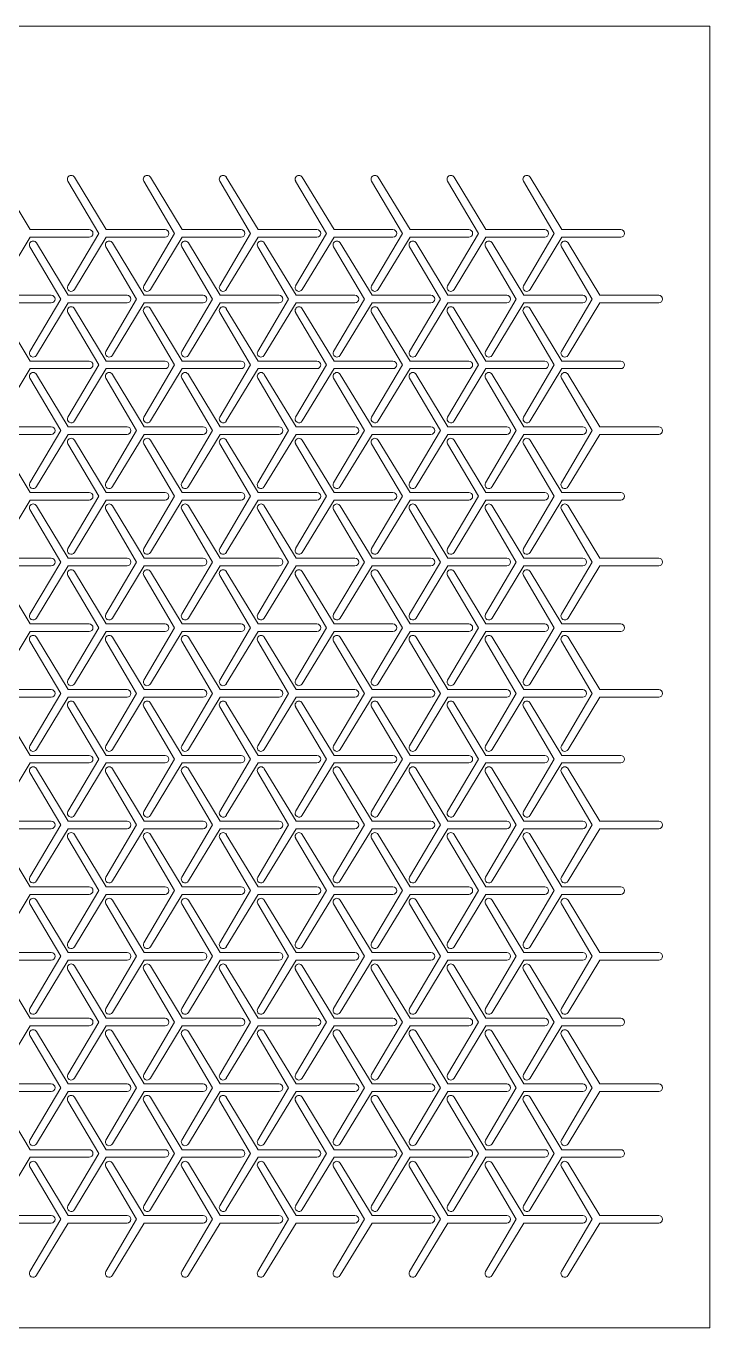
# Model space of a CAD drawing. Header units: metres. Extents: x 0 to 178, y 0 to 172.
# Drawn here: x 87.4 to 177.5, y 0 to 171.6 of the extents above; entities that cross this region are included whole.
import ezdxf

# ---------------------------------------------------------------- set-up
doc = ezdxf.new("R2010")
doc.units = ezdxf.units.M
doc.layers.add('TOP', color=1, linetype='Continuous', lineweight=0)

msp = doc.modelspace()

# ---------------------------------------------------------------- linework, layer by layer
at = {"layer": 'TOP'}
for p, q in [((0, 171.55), (177.5, 171.55)), ((177.5, 171.55), (177.5, 0)), ((88, 144.73), (83.81, 151.63)), ((92.94, 151.13), (97, 144.23)), ((98, 144.73), (93.81, 151.63)), ((102.94, 151.13), (107, 144.23)), ((108, 144.73), (103.81, 151.63)), ((112.94, 151.13), (117, 144.23)), ((118, 144.73), (113.81, 151.63)), ((122.94, 151.13), (127, 144.23)), ((128, 144.73), (123.81, 151.63)), ((132.94, 151.13), (137, 144.23)), ((138, 144.73), (133.81, 151.63)), ((142.94, 151.13), (147, 144.23)), ((148, 144.73), (143.81, 151.63)), ((152.94, 151.13), (157, 144.23)), ((158, 144.73), (153.81, 151.63)), ((95.75, 144.73), (88, 144.73)), ((97, 144.23), (92.94, 137.34)), ((105.75, 144.73), (98, 144.73)), ((107, 144.23), (102.94, 137.34)), ((115.75, 144.73), (108, 144.73)), ((117, 144.23), (112.94, 137.34)), ((125.75, 144.73), (118, 144.73)), ((127, 144.23), (122.94, 137.34)), ((135.75, 144.73), (128, 144.73)), ((137, 144.23), (132.94, 137.34)), ((145.75, 144.73), (138, 144.73)), ((147, 144.23), (142.94, 137.34)), ((155.75, 144.73), (148, 144.73)), ((157, 144.23), (152.94, 137.34)), ((165.75, 144.73), (158, 144.73)), ((83.81, 136.84), (88, 143.73)), ((87.94, 142.47), (92, 135.57)), ((88, 143.73), (95.75, 143.73)), ((93, 136.07), (88.81, 142.97)), ((93.81, 136.84), (98, 143.73)), ((97.94, 142.47), (102, 135.57)), ((98, 143.73), (105.75, 143.73)), ((103, 136.07), (98.81, 142.97)), ((103.81, 136.84), (108, 143.73)), ((107.94, 142.47), (112, 135.57)), ((108, 143.73), (115.75, 143.73)), ((113, 136.07), (108.81, 142.97)), ((113.81, 136.84), (118, 143.73)), ((117.94, 142.47), (122, 135.57)), ((118, 143.73), (125.75, 143.73)), ((123, 136.07), (118.81, 142.97)), ((123.81, 136.84), (128, 143.73)), ((127.94, 142.47), (132, 135.57)), ((128, 143.73), (135.75, 143.73)), ((133, 136.07), (128.81, 142.97)), ((133.81, 136.84), (138, 143.73)), ((137.94, 142.47), (142, 135.57)), ((138, 143.73), (145.75, 143.73)), ((143, 136.07), (138.81, 142.97)), ((143.81, 136.84), (148, 143.73)), ((147.94, 142.47), (152, 135.57)), ((148, 143.73), (155.75, 143.73)), ((153, 136.07), (148.81, 142.97)), ((153.81, 136.84), (158, 143.73)), ((157.94, 142.47), (162, 135.57)), ((158, 143.73), (165.75, 143.73)), ((163, 136.07), (158.81, 142.97)), ((90.75, 136.07), (83, 136.07)), ((92, 135.57), (87.94, 128.68)), ((100.75, 136.07), (93, 136.07)), ((102, 135.57), (97.94, 128.68)), ((110.75, 136.07), (103, 136.07)), ((112, 135.57), (107.94, 128.68)), ((120.75, 136.07), (113, 136.07)), ((122, 135.57), (117.94, 128.68)), ((130.75, 136.07), (123, 136.07)), ((132, 135.57), (127.94, 128.68)), ((140.75, 136.07), (133, 136.07)), ((142, 135.57), (137.94, 128.68)), ((150.75, 136.07), (143, 136.07)), ((152, 135.57), (147.94, 128.68)), ((160.75, 136.07), (153, 136.07)), ((162, 135.57), (157.94, 128.68)), ((170.75, 136.07), (163, 136.07)), ((83, 135.07), (90.75, 135.07)), ((88, 127.41), (83.81, 134.31)), ((88.81, 128.18), (93, 135.07)), ((93, 135.07), (100.75, 135.07)), ((98, 127.41), (93.81, 134.31)), ((98.81, 128.18), (103, 135.07)), ((103, 135.07), (110.75, 135.07)), ((108, 127.41), (103.81, 134.31)), ((108.81, 128.18), (113, 135.07)), ((113, 135.07), (120.75, 135.07)), ((118, 127.41), (113.81, 134.31)), ((118.81, 128.18), (123, 135.07)), ((123, 135.07), (130.75, 135.07)), ((128, 127.41), (123.81, 134.31)), ((128.81, 128.18), (133, 135.07)), ((133, 135.07), (140.75, 135.07)), ((138, 127.41), (133.81, 134.31)), ((138.81, 128.18), (143, 135.07)), ((143, 135.07), (150.75, 135.07)), ((148, 127.41), (143.81, 134.31)), ((148.81, 128.18), (153, 135.07)), ((153, 135.07), (160.75, 135.07)), ((158, 127.41), (153.81, 134.31)), ((158.81, 128.18), (163, 135.07)), ((163, 135.07), (170.75, 135.07)), ((92.94, 133.81), (97, 126.91)), ((102.94, 133.81), (107, 126.91)), ((112.94, 133.81), (117, 126.91)), ((122.94, 133.81), (127, 126.91)), ((132.94, 133.81), (137, 126.91)), ((142.94, 133.81), (147, 126.91)), ((152.94, 133.81), (157, 126.91)), ((95.75, 127.41), (88, 127.41)), ((105.75, 127.41), (98, 127.41)), ((115.75, 127.41), (108, 127.41)), ((125.75, 127.41), (118, 127.41)), ((135.75, 127.41), (128, 127.41)), ((145.75, 127.41), (138, 127.41)), ((155.75, 127.41), (148, 127.41)), ((165.75, 127.41), (158, 127.41)), ((83.81, 119.52), (88, 126.41)), ((88, 126.41), (95.75, 126.41)), ((93, 118.75), (88.81, 125.65)), ((97, 126.91), (92.94, 120.02)), ((93.81, 119.52), (98, 126.41)), ((98, 126.41), (105.75, 126.41)), ((103, 118.75), (98.81, 125.65)), ((107, 126.91), (102.94, 120.02)), ((103.81, 119.52), (108, 126.41)), ((108, 126.41), (115.75, 126.41)), ((113, 118.75), (108.81, 125.65)), ((117, 126.91), (112.94, 120.02)), ((113.81, 119.52), (118, 126.41)), ((118, 126.41), (125.75, 126.41)), ((123, 118.75), (118.81, 125.65)), ((127, 126.91), (122.94, 120.02)), ((123.81, 119.52), (128, 126.41)), ((128, 126.41), (135.75, 126.41)), ((133, 118.75), (128.81, 125.65)), ((137, 126.91), (132.94, 120.02)), ((133.81, 119.52), (138, 126.41)), ((138, 126.41), (145.75, 126.41)), ((143, 118.75), (138.81, 125.65)), ((147, 126.91), (142.94, 120.02)), ((143.81, 119.52), (148, 126.41)), ((148, 126.41), (155.75, 126.41)), ((153, 118.75), (148.81, 125.65)), ((157, 126.91), (152.94, 120.02)), ((153.81, 119.52), (158, 126.41)), ((158, 126.41), (165.75, 126.41)), ((163, 118.75), (158.81, 125.65)), ((87.94, 125.15), (92, 118.25)), ((97.94, 125.15), (102, 118.25)), ((107.94, 125.15), (112, 118.25)), ((117.94, 125.15), (122, 118.25)), ((127.94, 125.15), (132, 118.25)), ((137.94, 125.15), (142, 118.25)), ((147.94, 125.15), (152, 118.25)), ((157.94, 125.15), (162, 118.25)), ((90.75, 118.75), (83, 118.75)), ((100.75, 118.75), (93, 118.75)), ((110.75, 118.75), (103, 118.75)), ((120.75, 118.75), (113, 118.75)), ((130.75, 118.75), (123, 118.75)), ((140.75, 118.75), (133, 118.75)), ((150.75, 118.75), (143, 118.75)), ((160.75, 118.75), (153, 118.75)), ((170.75, 118.75), (163, 118.75)), ((83, 117.75), (90.75, 117.75)), ((88, 110.09), (83.81, 116.99)), ((92, 118.25), (87.94, 111.36)), ((88.81, 110.86), (93, 117.75)), ((93, 117.75), (100.75, 117.75)), ((98, 110.09), (93.81, 116.99)), ((102, 118.25), (97.94, 111.36)), ((98.81, 110.86), (103, 117.75)), ((103, 117.75), (110.75, 117.75)), ((108, 110.09), (103.81, 116.99)), ((112, 118.25), (107.94, 111.36)), ((108.81, 110.86), (113, 117.75)), ((113, 117.75), (120.75, 117.75)), ((118, 110.09), (113.81, 116.99)), ((122, 118.25), (117.94, 111.36)), ((118.81, 110.86), (123, 117.75)), ((123, 117.75), (130.75, 117.75)), ((128, 110.09), (123.81, 116.99)), ((132, 118.25), (127.94, 111.36)), ((128.81, 110.86), (133, 117.75)), ((133, 117.75), (140.75, 117.75)), ((138, 110.09), (133.81, 116.99)), ((142, 118.25), (137.94, 111.36)), ((138.81, 110.86), (143, 117.75)), ((143, 117.75), (150.75, 117.75)), ((148, 110.09), (143.81, 116.99)), ((152, 118.25), (147.94, 111.36)), ((148.81, 110.86), (153, 117.75)), ((153, 117.75), (160.75, 117.75)), ((158, 110.09), (153.81, 116.99)), ((162, 118.25), (157.94, 111.36)), ((158.81, 110.86), (163, 117.75)), ((163, 117.75), (170.75, 117.75)), ((92.94, 116.49), (97, 109.59)), ((102.94, 116.49), (107, 109.59)), ((112.94, 116.49), (117, 109.59)), ((122.94, 116.49), (127, 109.59)), ((132.94, 116.49), (137, 109.59)), ((142.94, 116.49), (147, 109.59)), ((152.94, 116.49), (157, 109.59)), ((95.75, 110.09), (88, 110.09)), ((105.75, 110.09), (98, 110.09)), ((115.75, 110.09), (108, 110.09)), ((125.75, 110.09), (118, 110.09)), ((135.75, 110.09), (128, 110.09)), ((145.75, 110.09), (138, 110.09)), ((155.75, 110.09), (148, 110.09)), ((165.75, 110.09), (158, 110.09)), ((83.81, 102.2), (88, 109.09)), ((88, 109.09), (95.75, 109.09)), ((93, 101.43), (88.81, 108.33)), ((97, 109.59), (92.94, 102.7)), ((93.81, 102.2), (98, 109.09)), ((98, 109.09), (105.75, 109.09)), ((103, 101.43), (98.81, 108.33)), ((107, 109.59), (102.94, 102.7)), ((103.81, 102.2), (108, 109.09)), ((108, 109.09), (115.75, 109.09)), ((113, 101.43), (108.81, 108.33)), ((117, 109.59), (112.94, 102.7)), ((113.81, 102.2), (118, 109.09)), ((118, 109.09), (125.75, 109.09)), ((123, 101.43), (118.81, 108.33)), ((127, 109.59), (122.94, 102.7)), ((123.81, 102.2), (128, 109.09)), ((128, 109.09), (135.75, 109.09)), ((133, 101.43), (128.81, 108.33)), ((137, 109.59), (132.94, 102.7)), ((133.81, 102.2), (138, 109.09)), ((138, 109.09), (145.75, 109.09)), ((143, 101.43), (138.81, 108.33)), ((147, 109.59), (142.94, 102.7)), ((143.81, 102.2), (148, 109.09)), ((148, 109.09), (155.75, 109.09)), ((153, 101.43), (148.81, 108.33)), ((157, 109.59), (152.94, 102.7)), ((153.81, 102.2), (158, 109.09)), ((158, 109.09), (165.75, 109.09)), ((163, 101.43), (158.81, 108.33)), ((87.94, 107.83), (92, 100.93)), ((97.94, 107.83), (102, 100.93)), ((107.94, 107.83), (112, 100.93)), ((117.94, 107.83), (122, 100.93)), ((127.94, 107.83), (132, 100.93)), ((137.94, 107.83), (142, 100.93)), ((147.94, 107.83), (152, 100.93)), ((157.94, 107.83), (162, 100.93)), ((90.75, 101.43), (83, 101.43)), ((100.75, 101.43), (93, 101.43)), ((110.75, 101.43), (103, 101.43)), ((120.75, 101.43), (113, 101.43)), ((130.75, 101.43), (123, 101.43)), ((140.75, 101.43), (133, 101.43)), ((150.75, 101.43), (143, 101.43)), ((160.75, 101.43), (153, 101.43)), ((170.75, 101.43), (163, 101.43)), ((83, 100.43), (90.75, 100.43)), ((88, 92.77), (83.81, 99.67)), ((92, 100.93), (87.94, 94.04)), ((88.81, 93.54), (93, 100.43)), ((93, 100.43), (100.75, 100.43)), ((98, 92.77), (93.81, 99.67)), ((102, 100.93), (97.94, 94.04)), ((98.81, 93.54), (103, 100.43)), ((103, 100.43), (110.75, 100.43)), ((108, 92.77), (103.81, 99.67)), ((112, 100.93), (107.94, 94.04)), ((108.81, 93.54), (113, 100.43)), ((113, 100.43), (120.75, 100.43)), ((118, 92.77), (113.81, 99.67)), ((122, 100.93), (117.94, 94.04)), ((118.81, 93.54), (123, 100.43)), ((123, 100.43), (130.75, 100.43)), ((128, 92.77), (123.81, 99.67)), ((132, 100.93), (127.94, 94.04)), ((128.81, 93.54), (133, 100.43)), ((133, 100.43), (140.75, 100.43)), ((138, 92.77), (133.81, 99.67)), ((142, 100.93), (137.94, 94.04)), ((138.81, 93.54), (143, 100.43)), ((143, 100.43), (150.75, 100.43)), ((148, 92.77), (143.81, 99.67)), ((152, 100.93), (147.94, 94.04)), ((148.81, 93.54), (153, 100.43)), ((153, 100.43), (160.75, 100.43)), ((158, 92.77), (153.81, 99.67)), ((162, 100.93), (157.94, 94.04)), ((158.81, 93.54), (163, 100.43)), ((163, 100.43), (170.75, 100.43)), ((92.94, 99.17), (97, 92.27)), ((102.94, 99.17), (107, 92.27)), ((112.94, 99.17), (117, 92.27)), ((122.94, 99.17), (127, 92.27)), ((132.94, 99.17), (137, 92.27)), ((142.94, 99.17), (147, 92.27)), ((152.94, 99.17), (157, 92.27)), ((95.75, 92.77), (88, 92.77)), ((105.75, 92.77), (98, 92.77)), ((115.75, 92.77), (108, 92.77)), ((125.75, 92.77), (118, 92.77)), ((135.75, 92.77), (128, 92.77)), ((145.75, 92.77), (138, 92.77)), ((155.75, 92.77), (148, 92.77)), ((165.75, 92.77), (158, 92.77)), ((83.81, 84.88), (88, 91.77)), ((88, 91.77), (95.75, 91.77)), ((93, 84.11), (88.81, 91.01)), ((97, 92.27), (92.94, 85.38)), ((93.81, 84.88), (98, 91.77)), ((98, 91.77), (105.75, 91.77)), ((103, 84.11), (98.81, 91.01)), ((107, 92.27), (102.94, 85.38)), ((103.81, 84.88), (108, 91.77)), ((108, 91.77), (115.75, 91.77)), ((113, 84.11), (108.81, 91.01)), ((117, 92.27), (112.94, 85.38)), ((113.81, 84.88), (118, 91.77)), ((118, 91.77), (125.75, 91.77)), ((123, 84.11), (118.81, 91.01)), ((127, 92.27), (122.94, 85.38)), ((123.81, 84.88), (128, 91.77)), ((128, 91.77), (135.75, 91.77)), ((133, 84.11), (128.81, 91.01)), ((137, 92.27), (132.94, 85.38)), ((133.81, 84.88), (138, 91.77)), ((138, 91.77), (145.75, 91.77)), ((143, 84.11), (138.81, 91.01)), ((147, 92.27), (142.94, 85.38)), ((143.81, 84.88), (148, 91.77)), ((148, 91.77), (155.75, 91.77)), ((153, 84.11), (148.81, 91.01)), ((157, 92.27), (152.94, 85.38)), ((153.81, 84.88), (158, 91.77)), ((158, 91.77), (165.75, 91.77)), ((163, 84.11), (158.81, 91.01)), ((87.94, 90.51), (92, 83.61)), ((97.94, 90.51), (102, 83.61)), ((107.94, 90.51), (112, 83.61)), ((117.94, 90.51), (122, 83.61)), ((127.94, 90.51), (132, 83.61)), ((137.94, 90.51), (142, 83.61)), ((147.94, 90.51), (152, 83.61)), ((157.94, 90.51), (162, 83.61)), ((90.75, 84.11), (83, 84.11)), ((100.75, 84.11), (93, 84.11)), ((110.75, 84.11), (103, 84.11)), ((120.75, 84.11), (113, 84.11)), ((130.75, 84.11), (123, 84.11)), ((140.75, 84.11), (133, 84.11)), ((150.75, 84.11), (143, 84.11)), ((160.75, 84.11), (153, 84.11)), ((170.75, 84.11), (163, 84.11)), ((83, 83.11), (90.75, 83.11)), ((88, 75.45), (83.81, 82.35)), ((92, 83.61), (87.94, 76.72)), ((88.81, 76.22), (93, 83.11)), ((93, 83.11), (100.75, 83.11)), ((98, 75.45), (93.81, 82.35)), ((102, 83.61), (97.94, 76.72)), ((98.81, 76.22), (103, 83.11)), ((103, 83.11), (110.75, 83.11)), ((108, 75.45), (103.81, 82.35)), ((112, 83.61), (107.94, 76.72)), ((108.81, 76.22), (113, 83.11)), ((113, 83.11), (120.75, 83.11)), ((118, 75.45), (113.81, 82.35)), ((122, 83.61), (117.94, 76.72)), ((118.81, 76.22), (123, 83.11)), ((123, 83.11), (130.75, 83.11)), ((128, 75.45), (123.81, 82.35)), ((132, 83.61), (127.94, 76.72)), ((128.81, 76.22), (133, 83.11)), ((133, 83.11), (140.75, 83.11)), ((138, 75.45), (133.81, 82.35)), ((142, 83.61), (137.94, 76.72)), ((138.81, 76.22), (143, 83.11)), ((143, 83.11), (150.75, 83.11)), ((148, 75.45), (143.81, 82.35)), ((152, 83.61), (147.94, 76.72)), ((148.81, 76.22), (153, 83.11)), ((153, 83.11), (160.75, 83.11)), ((158, 75.45), (153.81, 82.35)), ((162, 83.61), (157.94, 76.72)), ((158.81, 76.22), (163, 83.11)), ((163, 83.11), (170.75, 83.11)), ((92.94, 81.85), (97, 74.95)), ((102.94, 81.85), (107, 74.95)), ((112.94, 81.85), (117, 74.95)), ((122.94, 81.85), (127, 74.95)), ((132.94, 81.85), (137, 74.95)), ((142.94, 81.85), (147, 74.95)), ((152.94, 81.85), (157, 74.95)), ((83.81, 67.56), (88, 74.45)), ((95.75, 75.45), (88, 75.45)), ((88, 74.45), (95.75, 74.45)), ((97, 74.95), (92.94, 68.06)), ((93.81, 67.56), (98, 74.45)), ((105.75, 75.45), (98, 75.45)), ((98, 74.45), (105.75, 74.45)), ((107, 74.95), (102.94, 68.06)), ((103.81, 67.56), (108, 74.45)), ((115.75, 75.45), (108, 75.45)), ((108, 74.45), (115.75, 74.45)), ((117, 74.95), (112.94, 68.06)), ((113.81, 67.56), (118, 74.45)), ((125.75, 75.45), (118, 75.45)), ((118, 74.45), (125.75, 74.45)), ((127, 74.95), (122.94, 68.06)), ((123.81, 67.56), (128, 74.45)), ((135.75, 75.45), (128, 75.45)), ((128, 74.45), (135.75, 74.45)), ((137, 74.95), (132.94, 68.06)), ((133.81, 67.56), (138, 74.45)), ((145.75, 75.45), (138, 75.45)), ((138, 74.45), (145.75, 74.45)), ((147, 74.95), (142.94, 68.06)), ((143.81, 67.56), (148, 74.45)), ((155.75, 75.45), (148, 75.45)), ((148, 74.45), (155.75, 74.45)), ((157, 74.95), (152.94, 68.06)), ((153.81, 67.56), (158, 74.45)), ((165.75, 75.45), (158, 75.45)), ((158, 74.45), (165.75, 74.45)), ((87.94, 73.19), (92, 66.29)), ((93, 66.79), (88.81, 73.69)), ((97.94, 73.19), (102, 66.29)), ((103, 66.79), (98.81, 73.69)), ((107.94, 73.19), (112, 66.29)), ((113, 66.79), (108.81, 73.69)), ((117.94, 73.19), (122, 66.29)), ((123, 66.79), (118.81, 73.69)), ((127.94, 73.19), (132, 66.29)), ((133, 66.79), (128.81, 73.69)), ((137.94, 73.19), (142, 66.29)), ((143, 66.79), (138.81, 73.69)), ((147.94, 73.19), (152, 66.29)), ((153, 66.79), (148.81, 73.69)), ((157.94, 73.19), (162, 66.29)), ((163, 66.79), (158.81, 73.69)), ((90.75, 66.79), (83, 66.79)), ((83, 65.79), (90.75, 65.79)), ((92, 66.29), (87.94, 59.4)), ((88.81, 58.9), (93, 65.79)), ((100.75, 66.79), (93, 66.79)), ((93, 65.79), (100.75, 65.79)), ((102, 66.29), (97.94, 59.4)), ((98.81, 58.9), (103, 65.79)), ((110.75, 66.79), (103, 66.79)), ((103, 65.79), (110.75, 65.79)), ((112, 66.29), (107.94, 59.4)), ((108.81, 58.9), (113, 65.79)), ((120.75, 66.79), (113, 66.79)), ((113, 65.79), (120.75, 65.79)), ((122, 66.29), (117.94, 59.4)), ((118.81, 58.9), (123, 65.79)), ((130.75, 66.79), (123, 66.79)), ((123, 65.79), (130.75, 65.79)), ((132, 66.29), (127.94, 59.4)), ((128.81, 58.9), (133, 65.79)), ((140.75, 66.79), (133, 66.79)), ((133, 65.79), (140.75, 65.79)), ((142, 66.29), (137.94, 59.4)), ((138.81, 58.9), (143, 65.79)), ((150.75, 66.79), (143, 66.79)), ((143, 65.79), (150.75, 65.79)), ((152, 66.29), (147.94, 59.4)), ((148.81, 58.9), (153, 65.79)), ((160.75, 66.79), (153, 66.79)), ((153, 65.79), (160.75, 65.79)), ((162, 66.29), (157.94, 59.4)), ((158.81, 58.9), (163, 65.79)), ((170.75, 66.79), (163, 66.79)), ((163, 65.79), (170.75, 65.79)), ((88, 58.13), (83.81, 65.03)), ((92.94, 64.53), (97, 57.63)), ((98, 58.13), (93.81, 65.03)), ((102.94, 64.53), (107, 57.63)), ((108, 58.13), (103.81, 65.03)), ((112.94, 64.53), (117, 57.63)), ((118, 58.13), (113.81, 65.03)), ((122.94, 64.53), (127, 57.63)), ((128, 58.13), (123.81, 65.03)), ((132.94, 64.53), (137, 57.63)), ((138, 58.13), (133.81, 65.03)), ((142.94, 64.53), (147, 57.63)), ((148, 58.13), (143.81, 65.03)), ((152.94, 64.53), (157, 57.63)), ((158, 58.13), (153.81, 65.03)), ((83.81, 50.24), (88, 57.13)), ((95.75, 58.13), (88, 58.13)), ((88, 57.13), (95.75, 57.13)), ((97, 57.63), (92.94, 50.74)), ((93.81, 50.24), (98, 57.13)), ((105.75, 58.13), (98, 58.13)), ((98, 57.13), (105.75, 57.13)), ((107, 57.63), (102.94, 50.74)), ((103.81, 50.24), (108, 57.13)), ((115.75, 58.13), (108, 58.13)), ((108, 57.13), (115.75, 57.13)), ((117, 57.63), (112.94, 50.74)), ((113.81, 50.24), (118, 57.13)), ((125.75, 58.13), (118, 58.13)), ((118, 57.13), (125.75, 57.13)), ((127, 57.63), (122.94, 50.74)), ((123.81, 50.24), (128, 57.13)), ((135.75, 58.13), (128, 58.13)), ((128, 57.13), (135.75, 57.13)), ((137, 57.63), (132.94, 50.74)), ((133.81, 50.24), (138, 57.13)), ((145.75, 58.13), (138, 58.13)), ((138, 57.13), (145.75, 57.13)), ((147, 57.63), (142.94, 50.74)), ((143.81, 50.24), (148, 57.13)), ((155.75, 58.13), (148, 58.13)), ((148, 57.13), (155.75, 57.13)), ((157, 57.63), (152.94, 50.74)), ((153.81, 50.24), (158, 57.13)), ((165.75, 58.13), (158, 58.13)), ((158, 57.13), (165.75, 57.13)), ((87.94, 55.87), (92, 48.97)), ((93, 49.47), (88.81, 56.37)), ((97.94, 55.87), (102, 48.97)), ((103, 49.47), (98.81, 56.37)), ((107.94, 55.87), (112, 48.97)), ((113, 49.47), (108.81, 56.37)), ((117.94, 55.87), (122, 48.97)), ((123, 49.47), (118.81, 56.37)), ((127.94, 55.87), (132, 48.97)), ((133, 49.47), (128.81, 56.37)), ((137.94, 55.87), (142, 48.97)), ((143, 49.47), (138.81, 56.37)), ((147.94, 55.87), (152, 48.97)), ((153, 49.47), (148.81, 56.37)), ((157.94, 55.87), (162, 48.97)), ((163, 49.47), (158.81, 56.37)), ((90.75, 49.47), (83, 49.47)), ((83, 48.47), (90.75, 48.47)), ((92, 48.97), (87.94, 42.08)), ((88.81, 41.58), (93, 48.47)), ((100.75, 49.47), (93, 49.47)), ((93, 48.47), (100.75, 48.47)), ((102, 48.97), (97.94, 42.08)), ((98.81, 41.58), (103, 48.47)), ((110.75, 49.47), (103, 49.47)), ((103, 48.47), (110.75, 48.47)), ((112, 48.97), (107.94, 42.08)), ((108.81, 41.58), (113, 48.47)), ((120.75, 49.47), (113, 49.47)), ((113, 48.47), (120.75, 48.47)), ((122, 48.97), (117.94, 42.08)), ((118.81, 41.58), (123, 48.47)), ((130.75, 49.47), (123, 49.47)), ((123, 48.47), (130.75, 48.47)), ((132, 48.97), (127.94, 42.08)), ((128.81, 41.58), (133, 48.47)), ((140.75, 49.47), (133, 49.47)), ((133, 48.47), (140.75, 48.47)), ((142, 48.97), (137.94, 42.08)), ((138.81, 41.58), (143, 48.47)), ((150.75, 49.47), (143, 49.47)), ((143, 48.47), (150.75, 48.47)), ((152, 48.97), (147.94, 42.08)), ((148.81, 41.58), (153, 48.47)), ((160.75, 49.47), (153, 49.47)), ((153, 48.47), (160.75, 48.47)), ((162, 48.97), (157.94, 42.08)), ((158.81, 41.58), (163, 48.47)), ((170.75, 49.47), (163, 49.47)), ((163, 48.47), (170.75, 48.47)), ((88, 40.81), (83.81, 47.71)), ((92.94, 47.21), (97, 40.31)), ((98, 40.81), (93.81, 47.71)), ((102.94, 47.21), (107, 40.31)), ((108, 40.81), (103.81, 47.71)), ((112.94, 47.21), (117, 40.31)), ((118, 40.81), (113.81, 47.71)), ((122.94, 47.21), (127, 40.31)), ((128, 40.81), (123.81, 47.71)), ((132.94, 47.21), (137, 40.31)), ((138, 40.81), (133.81, 47.71)), ((142.94, 47.21), (147, 40.31)), ((148, 40.81), (143.81, 47.71)), ((152.94, 47.21), (157, 40.31)), ((158, 40.81), (153.81, 47.71)), ((83.81, 32.92), (88, 39.81)), ((95.75, 40.81), (88, 40.81)), ((88, 39.81), (95.75, 39.81)), ((97, 40.31), (92.94, 33.42)), ((93.81, 32.92), (98, 39.81)), ((105.75, 40.81), (98, 40.81)), ((98, 39.81), (105.75, 39.81)), ((107, 40.31), (102.94, 33.42)), ((103.81, 32.92), (108, 39.81)), ((115.75, 40.81), (108, 40.81)), ((108, 39.81), (115.75, 39.81)), ((117, 40.31), (112.94, 33.42)), ((113.81, 32.92), (118, 39.81)), ((125.75, 40.81), (118, 40.81)), ((118, 39.81), (125.75, 39.81)), ((127, 40.31), (122.94, 33.42)), ((123.81, 32.92), (128, 39.81)), ((135.75, 40.81), (128, 40.81)), ((128, 39.81), (135.75, 39.81)), ((137, 40.31), (132.94, 33.42)), ((133.81, 32.92), (138, 39.81)), ((145.75, 40.81), (138, 40.81)), ((138, 39.81), (145.75, 39.81)), ((147, 40.31), (142.94, 33.42)), ((143.81, 32.92), (148, 39.81)), ((155.75, 40.81), (148, 40.81)), ((148, 39.81), (155.75, 39.81)), ((157, 40.31), (152.94, 33.42)), ((153.81, 32.92), (158, 39.81)), ((165.75, 40.81), (158, 40.81)), ((158, 39.81), (165.75, 39.81)), ((87.94, 38.55), (92, 31.65)), ((93, 32.15), (88.81, 39.05)), ((97.94, 38.55), (102, 31.65)), ((103, 32.15), (98.81, 39.05)), ((107.94, 38.55), (112, 31.65)), ((113, 32.15), (108.81, 39.05)), ((117.94, 38.55), (122, 31.65)), ((123, 32.15), (118.81, 39.05)), ((127.94, 38.55), (132, 31.65)), ((133, 32.15), (128.81, 39.05)), ((137.94, 38.55), (142, 31.65)), ((143, 32.15), (138.81, 39.05)), ((147.94, 38.55), (152, 31.65)), ((153, 32.15), (148.81, 39.05)), ((157.94, 38.55), (162, 31.65)), ((163, 32.15), (158.81, 39.05)), ((90.75, 32.15), (83, 32.15)), ((83, 31.15), (90.75, 31.15)), ((92, 31.65), (87.94, 24.76)), ((88.81, 24.26), (93, 31.15)), ((100.75, 32.15), (93, 32.15)), ((93, 31.15), (100.75, 31.15)), ((102, 31.65), (97.94, 24.76)), ((98.81, 24.26), (103, 31.15)), ((110.75, 32.15), (103, 32.15)), ((103, 31.15), (110.75, 31.15)), ((112, 31.65), (107.94, 24.76)), ((108.81, 24.26), (113, 31.15)), ((120.75, 32.15), (113, 32.15)), ((113, 31.15), (120.75, 31.15)), ((122, 31.65), (117.94, 24.76)), ((118.81, 24.26), (123, 31.15)), ((130.75, 32.15), (123, 32.15)), ((123, 31.15), (130.75, 31.15)), ((132, 31.65), (127.94, 24.76)), ((128.81, 24.26), (133, 31.15)), ((140.75, 32.15), (133, 32.15)), ((133, 31.15), (140.75, 31.15)), ((142, 31.65), (137.94, 24.76)), ((138.81, 24.26), (143, 31.15)), ((150.75, 32.15), (143, 32.15)), ((143, 31.15), (150.75, 31.15)), ((152, 31.65), (147.94, 24.76)), ((148.81, 24.26), (153, 31.15)), ((160.75, 32.15), (153, 32.15)), ((153, 31.15), (160.75, 31.15)), ((162, 31.65), (157.94, 24.76)), ((158.81, 24.26), (163, 31.15)), ((170.75, 32.15), (163, 32.15)), ((163, 31.15), (170.75, 31.15)), ((88, 23.49), (83.81, 30.39)), ((92.94, 29.89), (97, 22.99)), ((98, 23.49), (93.81, 30.39)), ((102.94, 29.89), (107, 22.99)), ((108, 23.49), (103.81, 30.39)), ((112.94, 29.89), (117, 22.99)), ((118, 23.49), (113.81, 30.39)), ((122.94, 29.89), (127, 22.99)), ((128, 23.49), (123.81, 30.39)), ((132.94, 29.89), (137, 22.99)), ((138, 23.49), (133.81, 30.39)), ((142.94, 29.89), (147, 22.99)), ((148, 23.49), (143.81, 30.39)), ((152.94, 29.89), (157, 22.99)), ((158, 23.49), (153.81, 30.39)), ((83.81, 15.6), (88, 22.49)), ((95.75, 23.49), (88, 23.49)), ((88, 22.49), (95.75, 22.49)), ((97, 22.99), (92.94, 16.1)), ((93.81, 15.6), (98, 22.49)), ((105.75, 23.49), (98, 23.49)), ((98, 22.49), (105.75, 22.49)), ((107, 22.99), (102.94, 16.1)), ((103.81, 15.6), (108, 22.49)), ((115.75, 23.49), (108, 23.49)), ((108, 22.49), (115.75, 22.49)), ((117, 22.99), (112.94, 16.1)), ((113.81, 15.6), (118, 22.49)), ((125.75, 23.49), (118, 23.49)), ((118, 22.49), (125.75, 22.49)), ((127, 22.99), (122.94, 16.1)), ((123.81, 15.6), (128, 22.49)), ((135.75, 23.49), (128, 23.49)), ((128, 22.49), (135.75, 22.49)), ((137, 22.99), (132.94, 16.1)), ((133.81, 15.6), (138, 22.49)), ((145.75, 23.49), (138, 23.49)), ((138, 22.49), (145.75, 22.49)), ((147, 22.99), (142.94, 16.1)), ((143.81, 15.6), (148, 22.49)), ((155.75, 23.49), (148, 23.49)), ((148, 22.49), (155.75, 22.49)), ((157, 22.99), (152.94, 16.1)), ((153.81, 15.6), (158, 22.49)), ((165.75, 23.49), (158, 23.49)), ((158, 22.49), (165.75, 22.49)), ((87.94, 21.22), (92, 14.33)), ((93, 14.83), (88.81, 21.72)), ((97.94, 21.22), (102, 14.33)), ((103, 14.83), (98.81, 21.72)), ((107.94, 21.22), (112, 14.33)), ((113, 14.83), (108.81, 21.72)), ((117.94, 21.22), (122, 14.33)), ((123, 14.83), (118.81, 21.72)), ((127.94, 21.22), (132, 14.33)), ((133, 14.83), (128.81, 21.72)), ((137.94, 21.22), (142, 14.33)), ((143, 14.83), (138.81, 21.72)), ((147.94, 21.22), (152, 14.33)), ((153, 14.83), (148.81, 21.72)), ((157.94, 21.22), (162, 14.33)), ((163, 14.83), (158.81, 21.72)), ((90.75, 14.83), (83, 14.83)), ((83, 13.83), (90.75, 13.83)), ((92, 14.33), (87.94, 7.44)), ((88.81, 6.94), (93, 13.83)), ((100.75, 14.83), (93, 14.83)), ((93, 13.83), (100.75, 13.83)), ((102, 14.33), (97.94, 7.44)), ((98.81, 6.94), (103, 13.83)), ((110.75, 14.83), (103, 14.83)), ((103, 13.83), (110.75, 13.83)), ((112, 14.33), (107.94, 7.44)), ((108.81, 6.94), (113, 13.83)), ((120.75, 14.83), (113, 14.83)), ((113, 13.83), (120.75, 13.83)), ((122, 14.33), (117.94, 7.44)), ((118.81, 6.94), (123, 13.83)), ((130.75, 14.83), (123, 14.83)), ((123, 13.83), (130.75, 13.83)), ((132, 14.33), (127.94, 7.44)), ((128.81, 6.94), (133, 13.83)), ((140.75, 14.83), (133, 14.83)), ((133, 13.83), (140.75, 13.83)), ((142, 14.33), (137.94, 7.44)), ((138.81, 6.94), (143, 13.83)), ((150.75, 14.83), (143, 14.83)), ((143, 13.83), (150.75, 13.83)), ((152, 14.33), (147.94, 7.44)), ((148.81, 6.94), (153, 13.83)), ((160.75, 14.83), (153, 14.83)), ((153, 13.83), (160.75, 13.83)), ((162, 14.33), (157.94, 7.44)), ((158.81, 6.94), (163, 13.83)), ((170.75, 14.83), (163, 14.83)), ((163, 13.83), (170.75, 13.83)), ((177.5, 0), (0, 0))]:
    msp.add_line(p, q, dxfattribs=at)
for centre, start, end in [((93.38, 151.38), 30, 210), ((103.38, 151.38), 30, 210), ((113.38, 151.38), 30, 210), ((123.38, 151.38), 30, 210), ((133.38, 151.38), 30, 210), ((143.38, 151.38), 30, 210), ((153.38, 151.38), 30, 210), ((95.75, 144.23), -90, 90), ((105.75, 144.23), -90, 90), ((115.75, 144.23), -90, 90), ((125.75, 144.23), -90, 90), ((135.75, 144.23), -90, 90), ((145.75, 144.23), -90, 90), ((155.75, 144.23), -90, 90), ((165.75, 144.23), -90, 90), ((88.38, 142.72), 30, 210), ((98.38, 142.72), 30, 210), ((108.38, 142.72), 30, 210), ((118.38, 142.72), 30, 210), ((128.38, 142.72), 30, 210), ((138.38, 142.72), 30, 210), ((148.38, 142.72), 30, 210), ((158.38, 142.72), 30, 210), ((93.38, 137.09), 150, 330), ((103.38, 137.09), 150, 330), ((113.38, 137.09), 150, 330), ((123.38, 137.09), 150, 330), ((133.38, 137.09), 150, 330), ((143.38, 137.09), 150, 330), ((153.38, 137.09), 150, 330), ((90.75, 135.57), -90, 90), ((100.75, 135.57), -90, 90), ((110.75, 135.57), -90, 90), ((120.75, 135.57), -90, 90), ((130.75, 135.57), -90, 90), ((140.75, 135.57), -90, 90), ((150.75, 135.57), -90, 90), ((160.75, 135.57), -90, 90), ((170.75, 135.57), -90, 90), ((93.38, 134.06), 30, 210), ((103.38, 134.06), 30, 210), ((113.38, 134.06), 30, 210), ((123.38, 134.06), 30, 210), ((133.38, 134.06), 30, 210), ((143.38, 134.06), 30, 210), ((153.38, 134.06), 30, 210), ((88.38, 128.43), 150, 330), ((98.38, 128.43), 150, 330), ((108.38, 128.43), 150, 330), ((118.38, 128.43), 150, 330), ((128.38, 128.43), 150, 330), ((138.38, 128.43), 150, 330), ((148.38, 128.43), 150, 330), ((158.38, 128.43), 150, 330), ((95.75, 126.91), -90, 90), ((105.75, 126.91), -90, 90), ((115.75, 126.91), -90, 90), ((125.75, 126.91), -90, 90), ((135.75, 126.91), -90, 90), ((145.75, 126.91), -90, 90), ((155.75, 126.91), -90, 90), ((165.75, 126.91), -90, 90), ((88.38, 125.4), 30, 210), ((98.38, 125.4), 30, 210), ((108.38, 125.4), 30, 210), ((118.38, 125.4), 30, 210), ((128.38, 125.4), 30, 210), ((138.38, 125.4), 30, 210), ((148.38, 125.4), 30, 210), ((158.38, 125.4), 30, 210), ((90.75, 118.25), -90, 90), ((93.38, 119.77), 150, 330), ((100.75, 118.25), -90, 90), ((103.38, 119.77), 150, 330), ((110.75, 118.25), -90, 90), ((113.38, 119.77), 150, 330), ((120.75, 118.25), -90, 90), ((123.38, 119.77), 150, 330), ((130.75, 118.25), -90, 90), ((133.38, 119.77), 150, 330), ((140.75, 118.25), -90, 90), ((143.38, 119.77), 150, 330), ((150.75, 118.25), -90, 90), ((153.38, 119.77), 150, 330), ((160.75, 118.25), -90, 90), ((170.75, 118.25), -90, 90), ((93.38, 116.74), 30, 210), ((103.38, 116.74), 30, 210), ((113.38, 116.74), 30, 210), ((123.38, 116.74), 30, 210), ((133.38, 116.74), 30, 210), ((143.38, 116.74), 30, 210), ((153.38, 116.74), 30, 210), ((88.38, 111.11), 150, 330), ((95.75, 109.59), -90, 90), ((98.38, 111.11), 150, 330), ((105.75, 109.59), -90, 90), ((108.38, 111.11), 150, 330), ((115.75, 109.59), -90, 90), ((118.38, 111.11), 150, 330), ((125.75, 109.59), -90, 90), ((128.38, 111.11), 150, 330), ((135.75, 109.59), -90, 90), ((138.38, 111.11), 150, 330), ((145.75, 109.59), -90, 90), ((148.38, 111.11), 150, 330), ((155.75, 109.59), -90, 90), ((158.38, 111.11), 150, 330), ((165.75, 109.59), -90, 90), ((88.38, 108.08), 30, 210), ((98.38, 108.08), 30, 210), ((108.38, 108.08), 30, 210), ((118.38, 108.08), 30, 210), ((128.38, 108.08), 30, 210), ((138.38, 108.08), 30, 210), ((148.38, 108.08), 30, 210), ((158.38, 108.08), 30, 210), ((90.75, 100.93), -90, 90), ((93.38, 102.45), 150, 330), ((100.75, 100.93), -90, 90), ((103.38, 102.45), 150, 330), ((110.75, 100.93), -90, 90), ((113.38, 102.45), 150, 330), ((120.75, 100.93), -90, 90), ((123.38, 102.45), 150, 330), ((130.75, 100.93), -90, 90), ((133.38, 102.45), 150, 330), ((140.75, 100.93), -90, 90), ((143.38, 102.45), 150, 330), ((150.75, 100.93), -90, 90), ((153.38, 102.45), 150, 330), ((160.75, 100.93), -90, 90), ((170.75, 100.93), -90, 90), ((93.38, 99.42), 30, 210), ((103.38, 99.42), 30, 210), ((113.38, 99.42), 30, 210), ((123.38, 99.42), 30, 210), ((133.38, 99.42), 30, 210), ((143.38, 99.42), 30, 210), ((153.38, 99.42), 30, 210), ((88.38, 93.79), 150, 330), ((95.75, 92.27), -90, 90), ((98.38, 93.79), 150, 330), ((105.75, 92.27), -90, 90), ((108.38, 93.79), 150, 330), ((115.75, 92.27), -90, 90), ((118.38, 93.79), 150, 330), ((125.75, 92.27), -90, 90), ((128.38, 93.79), 150, 330), ((135.75, 92.27), -90, 90), ((138.38, 93.79), 150, 330), ((145.75, 92.27), -90, 90), ((148.38, 93.79), 150, 330), ((155.75, 92.27), -90, 90), ((158.38, 93.79), 150, 330), ((165.75, 92.27), -90, 90), ((88.38, 90.76), 30, 210), ((98.38, 90.76), 30, 210), ((108.38, 90.76), 30, 210), ((118.38, 90.76), 30, 210), ((128.38, 90.76), 30, 210), ((138.38, 90.76), 30, 210), ((148.38, 90.76), 30, 210), ((158.38, 90.76), 30, 210), ((90.75, 83.61), -90, 90), ((93.38, 85.13), 150, 330), ((100.75, 83.61), -90, 90), ((103.38, 85.13), 150, 330), ((110.75, 83.61), -90, 90), ((113.38, 85.13), 150, 330), ((120.75, 83.61), -90, 90), ((123.38, 85.13), 150, 330), ((130.75, 83.61), -90, 90), ((133.38, 85.13), 150, 330), ((140.75, 83.61), -90, 90), ((143.38, 85.13), 150, 330), ((150.75, 83.61), -90, 90), ((153.38, 85.13), 150, 330), ((160.75, 83.61), -90, 90), ((170.75, 83.61), -90, 90), ((93.38, 82.1), 30, 210), ((103.38, 82.1), 30, 210), ((113.38, 82.1), 30, 210), ((123.38, 82.1), 30, 210), ((133.38, 82.1), 30, 210), ((143.38, 82.1), 30, 210), ((153.38, 82.1), 30, 210), ((88.38, 76.47), 150, 330), ((98.38, 76.47), 150, 330), ((108.38, 76.47), 150, 330), ((118.38, 76.47), 150, 330), ((128.38, 76.47), 150, 330), ((138.38, 76.47), 150, 330), ((148.38, 76.47), 150, 330), ((158.38, 76.47), 150, 330), ((88.38, 73.44), 30, 210), ((95.75, 74.95), -90, 90), ((98.38, 73.44), 30, 210), ((105.75, 74.95), -90, 90), ((108.38, 73.44), 30, 210), ((115.75, 74.95), -90, 90), ((118.38, 73.44), 30, 210), ((125.75, 74.95), -90, 90), ((128.38, 73.44), 30, 210), ((135.75, 74.95), -90, 90), ((138.38, 73.44), 30, 210), ((145.75, 74.95), -90, 90), ((148.38, 73.44), 30, 210), ((155.75, 74.95), -90, 90), ((158.38, 73.44), 30, 210), ((165.75, 74.95), -90, 90), ((93.38, 67.81), 150, 330), ((103.38, 67.81), 150, 330), ((113.38, 67.81), 150, 330), ((123.38, 67.81), 150, 330), ((133.38, 67.81), 150, 330), ((143.38, 67.81), 150, 330), ((153.38, 67.81), 150, 330), ((90.75, 66.29), -90, 90), ((93.38, 64.78), 30, 210), ((100.75, 66.29), -90, 90), ((103.38, 64.78), 30, 210), ((110.75, 66.29), -90, 90), ((113.38, 64.78), 30, 210), ((120.75, 66.29), -90, 90), ((123.38, 64.78), 30, 210), ((130.75, 66.29), -90, 90), ((133.38, 64.78), 30, 210), ((140.75, 66.29), -90, 90), ((143.38, 64.78), 30, 210), ((150.75, 66.29), -90, 90), ((153.38, 64.78), 30, 210), ((160.75, 66.29), -90, 90), ((170.75, 66.29), -90, 90), ((88.38, 59.15), 150, 330), ((98.38, 59.15), 150, 330), ((108.38, 59.15), 150, 330), ((118.38, 59.15), 150, 330), ((128.38, 59.15), 150, 330), ((138.38, 59.15), 150, 330), ((148.38, 59.15), 150, 330), ((158.38, 59.15), 150, 330), ((88.38, 56.12), 30, 210), ((95.75, 57.63), -90, 90), ((98.38, 56.12), 30, 210), ((105.75, 57.63), -90, 90), ((108.38, 56.12), 30, 210), ((115.75, 57.63), -90, 90), ((118.38, 56.12), 30, 210), ((125.75, 57.63), -90, 90), ((128.38, 56.12), 30, 210), ((135.75, 57.63), -90, 90), ((138.38, 56.12), 30, 210), ((145.75, 57.63), -90, 90), ((148.38, 56.12), 30, 210), ((155.75, 57.63), -90, 90), ((158.38, 56.12), 30, 210), ((165.75, 57.63), -90, 90), ((93.38, 50.49), 150, 330), ((103.38, 50.49), 150, 330), ((113.38, 50.49), 150, 330), ((123.38, 50.49), 150, 330), ((133.38, 50.49), 150, 330), ((143.38, 50.49), 150, 330), ((153.38, 50.49), 150, 330), ((90.75, 48.97), -90, 90), ((100.75, 48.97), -90, 90), ((110.75, 48.97), -90, 90), ((120.75, 48.97), -90, 90), ((130.75, 48.97), -90, 90), ((140.75, 48.97), -90, 90), ((150.75, 48.97), -90, 90), ((160.75, 48.97), -90, 90), ((170.75, 48.97), -90, 90), ((93.38, 47.46), 30, 210), ((103.38, 47.46), 30, 210), ((113.38, 47.46), 30, 210), ((123.38, 47.46), 30, 210), ((133.38, 47.46), 30, 210), ((143.38, 47.46), 30, 210), ((153.38, 47.46), 30, 210), ((88.38, 41.83), 150, 330), ((98.38, 41.83), 150, 330), ((108.38, 41.83), 150, 330), ((118.38, 41.83), 150, 330), ((128.38, 41.83), 150, 330), ((138.38, 41.83), 150, 330), ((148.38, 41.83), 150, 330), ((158.38, 41.83), 150, 330), ((95.75, 40.31), -90, 90), ((105.75, 40.31), -90, 90), ((115.75, 40.31), -90, 90), ((125.75, 40.31), -90, 90), ((135.75, 40.31), -90, 90), ((145.75, 40.31), -90, 90), ((155.75, 40.31), -90, 90), ((165.75, 40.31), -90, 90), ((88.38, 38.8), 30, 210), ((98.38, 38.8), 30, 210), ((108.38, 38.8), 30, 210), ((118.38, 38.8), 30, 210), ((128.38, 38.8), 30, 210), ((138.38, 38.8), 30, 210), ((148.38, 38.8), 30, 210), ((158.38, 38.8), 30, 210), ((93.38, 33.17), 150, 330), ((103.38, 33.17), 150, 330), ((113.38, 33.17), 150, 330), ((123.38, 33.17), 150, 330), ((133.38, 33.17), 150, 330), ((143.38, 33.17), 150, 330), ((153.38, 33.17), 150, 330), ((90.75, 31.65), -90, 90), ((100.75, 31.65), -90, 90), ((110.75, 31.65), -90, 90), ((120.75, 31.65), -90, 90), ((130.75, 31.65), -90, 90), ((140.75, 31.65), -90, 90), ((150.75, 31.65), -90, 90), ((160.75, 31.65), -90, 90), ((170.75, 31.65), -90, 90), ((93.38, 30.14), 30, 210), ((103.38, 30.14), 30, 210), ((113.38, 30.14), 30, 210), ((123.38, 30.14), 30, 210), ((133.38, 30.14), 30, 210), ((143.38, 30.14), 30, 210), ((153.38, 30.14), 30, 210), ((88.38, 24.51), 150, 330), ((98.38, 24.51), 150, 330), ((108.38, 24.51), 150, 330), ((118.38, 24.51), 150, 330), ((128.38, 24.51), 150, 330), ((138.38, 24.51), 150, 330), ((148.38, 24.51), 150, 330), ((158.38, 24.51), 150, 330), ((95.75, 22.99), -90, 90), ((105.75, 22.99), -90, 90), ((115.75, 22.99), -90, 90), ((125.75, 22.99), -90, 90), ((135.75, 22.99), -90, 90), ((145.75, 22.99), -90, 90), ((155.75, 22.99), -90, 90), ((165.75, 22.99), -90, 90), ((88.38, 21.47), 30, 210), ((98.38, 21.47), 30, 210), ((108.38, 21.47), 30, 210), ((118.38, 21.47), 30, 210), ((128.38, 21.47), 30, 210), ((138.38, 21.47), 30, 210), ((148.38, 21.47), 30, 210), ((158.38, 21.47), 30, 210), ((93.38, 15.85), 150, 330), ((103.38, 15.85), 150, 330), ((113.38, 15.85), 150, 330), ((123.38, 15.85), 150, 330), ((133.38, 15.85), 150, 330), ((143.38, 15.85), 150, 330), ((153.38, 15.85), 150, 330), ((90.75, 14.33), -90, 90), ((100.75, 14.33), -90, 90), ((110.75, 14.33), -90, 90), ((120.75, 14.33), -90, 90), ((130.75, 14.33), -90, 90), ((140.75, 14.33), -90, 90), ((150.75, 14.33), -90, 90), ((160.75, 14.33), -90, 90), ((170.75, 14.33), -90, 90), ((88.38, 7.19), 150, 330), ((98.38, 7.19), 150, 330), ((108.38, 7.19), 150, 330), ((118.38, 7.19), 150, 330), ((128.38, 7.19), 150, 330), ((138.38, 7.19), 150, 330), ((148.38, 7.19), 150, 330), ((158.38, 7.19), 150, 330)]:
    msp.add_arc(centre, 0.5, start, end, dxfattribs=at)

doc.saveas('drawing.dxf')
